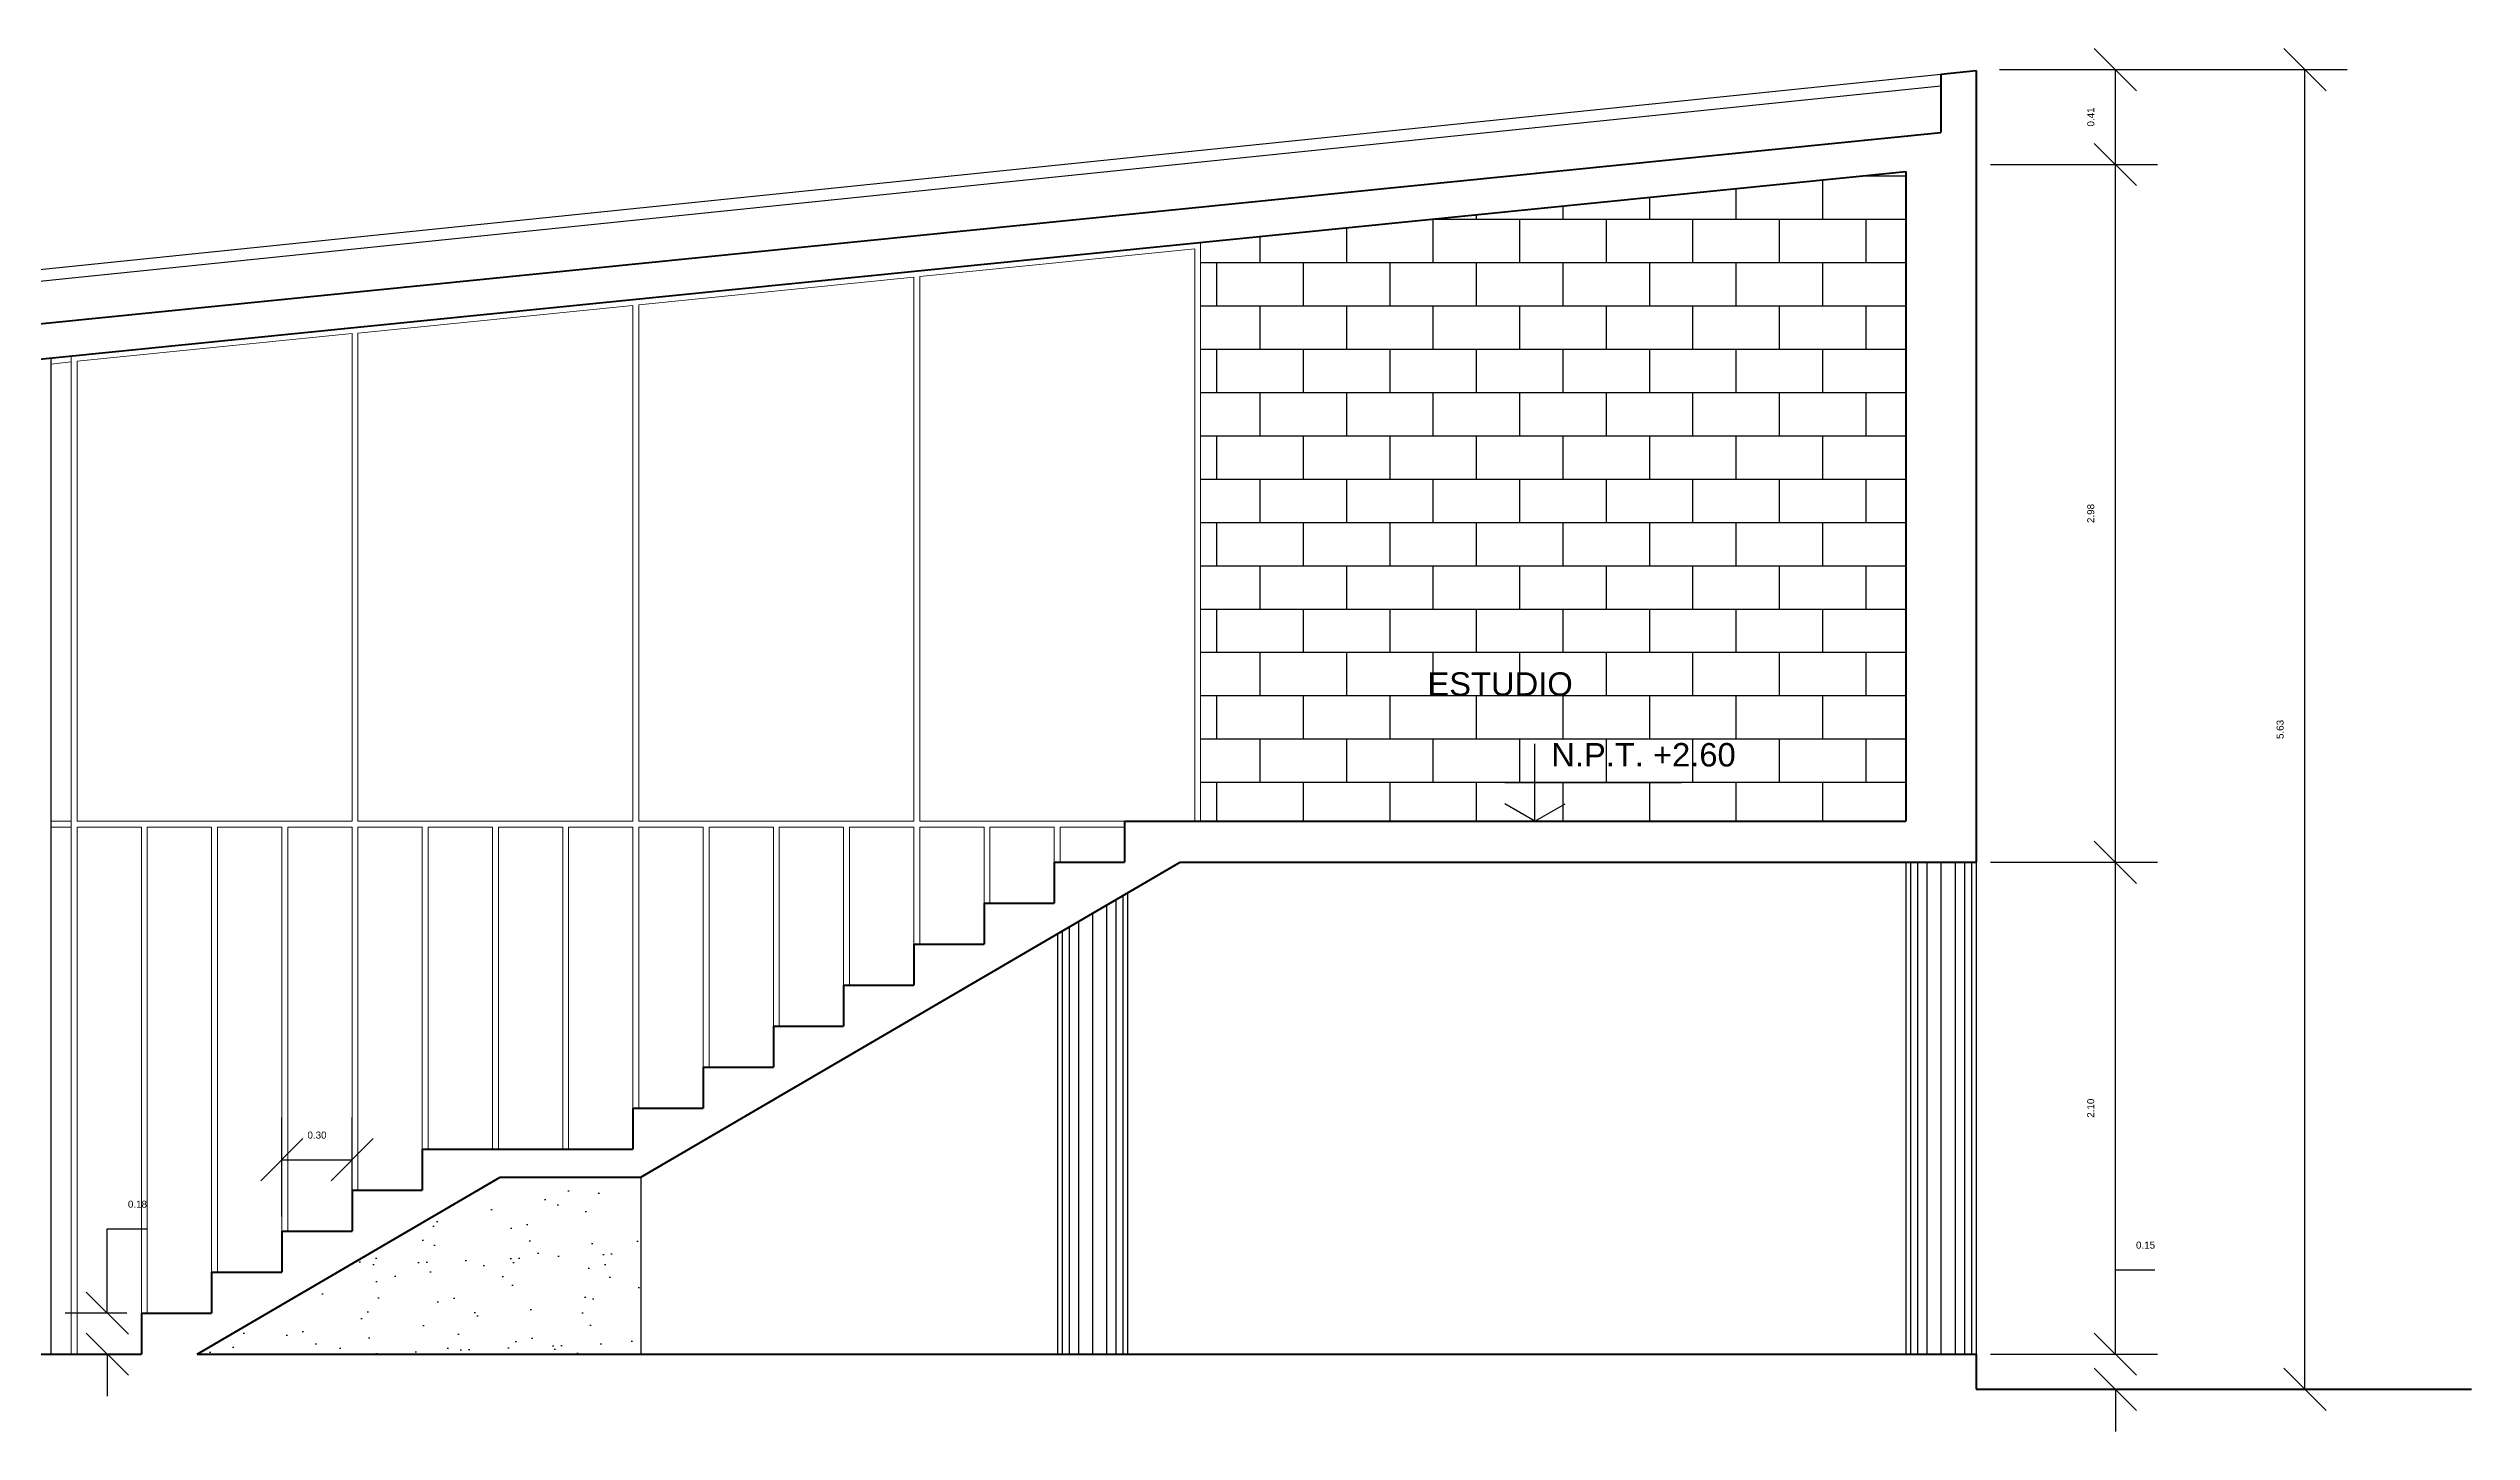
# Model space of a CAD drawing. Header units: millimetres. Extents: x 1110 to 1214, y 1038 to 1099.
# Drawn here: x 1200.26 to 1210.62, y 1053.26 to 1059.17 of the extents above; entities that cross this region are included whole.
import ezdxf

# ---------------------------------------------------------------- set-up
doc = ezdxf.new("R2010")
doc.units = ezdxf.units.MM
doc.layers.add('MUEBLES', color=253, linetype='Continuous')
for name, color, linetype, lineweight in [('muros', 150, 'Continuous', 70), ('texto de titulo', 7, 'Continuous', 40), ('VIDRIO', 8, 'Continuous', 0)]:
    doc.layers.add(name, color=color, linetype=linetype, lineweight=lineweight)
doc.styles.add('Annotative', font='arial.ttf')
doc.styles.add('DESCRIPCION', font='arial.ttf', dxfattribs={"height": 0.1})
doc.styles.get("Standard").update_dxf_attribs({"font": 'arial.ttf'})
doc.dimstyles.get("Standard").update_dxf_attribs({"dimtxt": 0.03, "dimasz": 0.18, "dimexe": 0.18, "dimexo": 0.0625, "dimgap": 0.09, "dimtad": 1, "dimtoh": 1, "dimzin": 0, "dimdsep": 46, "dimtxsty": 'Annotative', "dimblk": 'OBLIQUE', "dimcen": 0.09, "dimadec": 0, "dimazin": 0, "dimtfac": 1, "dimtofl": 0, "dimtmove": 0, "dimatfit": 3, "dimldrblk": 'OBLIQUE', "dimfxl": 1, "dimtolj": 1, "dimtzin": 0, "dimarcsym": 0})

# ---------------------------------------------------------------- blocks, each defined once
blk = doc.blocks.new('_Oblique')
at = {"color": 0, "linetype": 'ByBlock', "lineweight": -2}
blk.add_line((-0.5, -0.5), (0.5, 0.5), dxfattribs=at)
blk = doc.blocks.new('*D154')
at = {"color": 0, "lineweight": -2}
for p, q in [((1200.516, 1053.766), (1200.516, 1054.126)), ((1200.516, 1054.126), (1200.684, 1054.126)), ((1200.6, 1053.766), (1200.336, 1053.766)), ((1200.6, 1053.591), (1200.336, 1053.591)), ((1200.516, 1053.591), (1200.516, 1053.411))]:
    blk.add_line(p, q, dxfattribs=at)
at = {"layer": 'Defpoints', "color": 0}
for p in [(1200.516, 1053.766), (1200.662, 1053.766), (1200.662, 1053.591)]:
    blk.add_point(p, dxfattribs=at)
at = {"color": 0, "lineweight": -2, "xscale": 0.18, "yscale": 0.18, "zscale": 0.18}
for p, rotation in [((1200.516, 1053.766), 270), ((1200.516, 1053.591), 90)]:
    blk.add_blockref('_Oblique', p, dxfattribs=dict(at, rotation=rotation))
at = {"color": 0, "insert": (1200.645, 1054.231), "char_height": 0.03, "attachment_point": 5, "style": 'Annotative'}
blk.add_mtext('\\A1;0.18', dxfattribs=at)
blk = doc.blocks.new('*D155')
at = {"color": 0, "lineweight": -2}
for p, q in [((1201.262, 1054.178), (1201.262, 1054.601)), ((1201.562, 1054.178), (1201.562, 1054.601)), ((1201.262, 1054.421), (1201.562, 1054.421))]:
    blk.add_line(p, q, dxfattribs=at)
at = {"layer": 'Defpoints', "color": 0}
for p in [(1201.562, 1054.421), (1201.262, 1054.116), (1201.562, 1054.116)]:
    blk.add_point(p, dxfattribs=at)
at = {"color": 0, "lineweight": -2, "xscale": 0.18, "yscale": 0.18, "zscale": 0.18, "rotation": 180}
blk.add_blockref('_Oblique', (1201.262, 1054.421), dxfattribs=at)
at = {"color": 0, "lineweight": -2, "xscale": 0.18, "yscale": 0.18, "zscale": 0.18}
blk.add_blockref('_Oblique', (1201.562, 1054.421), dxfattribs=at)
at = {"color": 0, "insert": (1201.412, 1054.526), "char_height": 0.03, "attachment_point": 5, "style": 'Annotative'}
blk.add_mtext('\\A1;0.30', dxfattribs=at)
blk = doc.blocks.new('*D156')
at = {"color": 0, "lineweight": -2}
for p, q in [((1209.095, 1053.591), (1209.095, 1053.951)), ((1209.095, 1053.951), (1209.263, 1053.951)), ((1208.562, 1053.591), (1209.275, 1053.591)), ((1208.562, 1053.441), (1209.275, 1053.441)), ((1209.095, 1053.441), (1209.095, 1053.261))]:
    blk.add_line(p, q, dxfattribs=at)
at = {"layer": 'Defpoints', "color": 0}
for p in [(1208.5, 1053.591), (1209.095, 1053.591), (1208.5, 1053.441)]:
    blk.add_point(p, dxfattribs=at)
at = {"color": 0, "lineweight": -2, "xscale": 0.18, "yscale": 0.18, "zscale": 0.18}
for p, rotation in [((1209.095, 1053.591), 270), ((1209.095, 1053.441), 90)]:
    blk.add_blockref('_Oblique', p, dxfattribs=dict(at, rotation=rotation))
at = {"color": 0, "insert": (1209.224, 1054.056), "char_height": 0.03, "attachment_point": 5, "style": 'Annotative'}
blk.add_mtext('\\A1;0.15', dxfattribs=at)
blk = doc.blocks.new('*D157')
at = {"color": 0, "lineweight": -2}
for p, q in [((1208.562, 1055.691), (1209.275, 1055.691)), ((1209.095, 1053.591), (1209.095, 1055.691)), ((1208.562, 1053.591), (1209.275, 1053.591))]:
    blk.add_line(p, q, dxfattribs=at)
at = {"layer": 'Defpoints', "color": 0}
for p in [(1208.5, 1055.691), (1209.095, 1055.691), (1208.5, 1053.591)]:
    blk.add_point(p, dxfattribs=at)
at = {"color": 0, "lineweight": -2, "xscale": 0.18, "yscale": 0.18, "zscale": 0.18}
for p, rotation in [((1209.095, 1055.691), 90), ((1209.095, 1053.591), 270)]:
    blk.add_blockref('_Oblique', p, dxfattribs=dict(at, rotation=rotation))
at = {"color": 0, "insert": (1208.99, 1054.641), "char_height": 0.03, "attachment_point": 5, "rotation": 90, "style": 'Annotative'}
blk.add_mtext('\\A1;2.10', dxfattribs=at)
blk = doc.blocks.new('*D158')
at = {"color": 0, "lineweight": -2}
for p, q in [((1208.562, 1058.67), (1209.275, 1058.67)), ((1209.095, 1055.691), (1209.095, 1058.67)), ((1208.562, 1055.691), (1209.275, 1055.691))]:
    blk.add_line(p, q, dxfattribs=at)
at = {"layer": 'Defpoints', "color": 0}
for p in [(1208.5, 1058.67), (1209.095, 1058.67), (1208.5, 1055.691)]:
    blk.add_point(p, dxfattribs=at)
at = {"color": 0, "lineweight": -2, "xscale": 0.18, "yscale": 0.18, "zscale": 0.18}
for p, rotation in [((1209.095, 1058.67), 90), ((1209.095, 1055.691), 270)]:
    blk.add_blockref('_Oblique', p, dxfattribs=dict(at, rotation=rotation))
at = {"color": 0, "insert": (1208.99, 1057.18), "char_height": 0.03, "attachment_point": 5, "rotation": 90, "style": 'Annotative'}
blk.add_mtext('\\A1;2.98', dxfattribs=at)
blk = doc.blocks.new('*D159')
at = {"color": 0, "lineweight": -2}
for p, q in [((1208.6, 1059.075), (1209.275, 1059.075)), ((1209.095, 1058.67), (1209.095, 1059.075)), ((1208.562, 1058.67), (1209.275, 1058.67))]:
    blk.add_line(p, q, dxfattribs=at)
at = {"layer": 'Defpoints', "color": 0}
for p in [(1208.538, 1059.075), (1209.095, 1059.075), (1208.5, 1058.67)]:
    blk.add_point(p, dxfattribs=at)
at = {"color": 0, "lineweight": -2, "xscale": 0.18, "yscale": 0.18, "zscale": 0.18}
for p, rotation in [((1209.095, 1059.075), 90), ((1209.095, 1058.67), 270)]:
    blk.add_blockref('_Oblique', p, dxfattribs=dict(at, rotation=rotation))
at = {"color": 0, "insert": (1208.99, 1058.873), "char_height": 0.03, "attachment_point": 5, "rotation": 90, "style": 'Annotative'}
blk.add_mtext('\\A1;0.41', dxfattribs=at)
blk = doc.blocks.new('*D160')
at = {"color": 0, "lineweight": -2}
for p, q in [((1209.158, 1059.075), (1210.085, 1059.075)), ((1209.905, 1053.441), (1209.905, 1059.075)), ((1209.158, 1053.441), (1210.085, 1053.441))]:
    blk.add_line(p, q, dxfattribs=at)
at = {"layer": 'Defpoints', "color": 0}
for p in [(1209.095, 1059.075), (1209.905, 1059.075), (1209.095, 1053.441)]:
    blk.add_point(p, dxfattribs=at)
at = {"color": 0, "lineweight": -2, "xscale": 0.18, "yscale": 0.18, "zscale": 0.18}
for p, rotation in [((1209.905, 1059.075), 90), ((1209.905, 1053.441), 270)]:
    blk.add_blockref('_Oblique', p, dxfattribs=dict(at, rotation=rotation))
at = {"color": 0, "insert": (1209.799, 1056.258), "char_height": 0.03, "attachment_point": 5, "rotation": 90, "style": 'Annotative'}
blk.add_mtext('\\A1;5.63', dxfattribs=at)

msp = doc.modelspace()

# ---------------------------------------------------------------- hatches: boundary and pattern name
h = msp.add_hatch()
h.set_pattern_fill('AR-B816', color=24, scale=0.00091)
h.paths.add_polyline_path([(1208.2, 1058.64), (1205.187, 1058.337), (1205.187, 1055.866), (1208.2, 1055.866)])
h.paths.add_polyline_path([(1206.12, 1056.346), (1206.791, 1056.346), (1206.791, 1056.552), (1206.12, 1056.552)], flags=24)
h.paths.add_polyline_path([(1206.65, 1056.045), (1207.488, 1056.045), (1207.488, 1056.251), (1206.65, 1056.251)], flags=24)
h = msp.add_hatch()
h.set_pattern_fill('AR-SAND', color=0, scale=0.0056, angle=45)
h.paths.add_polyline_path([(1202.795, 1054.346), (1202.195, 1054.346), (1200.9, 1053.591), (1202.795, 1053.591)])

# ---------------------------------------------------------------- linework, layer by layer
for p, q in [((1206.615, 1055.866), (1206.615, 1056.196)), ((1206.486, 1056.031), (1207.242, 1056.031))]:
    msp.add_line(p, q)
at = {"lineweight": 30}
for q in [(1206.486, 1055.94), (1206.744, 1055.94)]:
    msp.add_line((1206.615, 1055.866), q, dxfattribs=at)
at = {"color": 0}
msp.add_line((1202.795, 1054.346), (1202.795, 1053.591), dxfattribs=at)
at = {"lineweight": 100}
for p, q in [((1192.2, 1053.591), (1200.662, 1053.591)), ((1200.9, 1053.591), (1208.5, 1053.591)), ((1208.5, 1053.591), (1208.5, 1053.441)), ((1208.5, 1053.441), (1210.617, 1053.441))]:
    msp.add_line(p, q, dxfattribs=at)
at = {"layer": 'MUEBLES'}
for p, q in [((1192.2, 1057.397), (1208.35, 1059.056)), ((1192.2, 1057.347), (1208.35, 1059.006)), ((1200.275, 1057.844), (1200.275, 1053.591)), ((1208.2, 1055.691), (1208.2, 1053.591)), ((1208.22, 1055.691), (1208.22, 1053.591)), ((1208.25, 1055.691), (1208.25, 1053.591)), ((1208.29, 1055.691), (1208.29, 1053.591)), ((1208.35, 1055.691), (1208.35, 1053.591)), ((1208.41, 1055.691), (1208.41, 1053.591)), ((1208.45, 1055.691), (1208.45, 1053.591)), ((1208.48, 1055.691), (1208.48, 1053.591)), ((1208.5, 1055.691), (1208.5, 1053.591)), ((1204.785, 1055.507), (1204.785, 1053.591)), ((1204.825, 1055.53), (1204.825, 1053.591)), ((1204.855, 1055.547), (1204.855, 1053.591)), ((1204.875, 1055.559), (1204.875, 1053.591)), ((1204.575, 1055.384), (1204.575, 1053.591)), ((1204.595, 1055.396), (1204.595, 1053.591)), ((1204.625, 1055.413), (1204.625, 1053.591)), ((1204.665, 1055.437), (1204.665, 1053.591)), ((1204.725, 1055.472), (1204.725, 1053.591))]:
    msp.add_line(p, q, dxfattribs=at)
at = {"layer": 'muros', "color": 5}
for p, q in [((1208.35, 1059.056), (1208.5, 1059.071)), ((1208.35, 1059.056), (1208.35, 1058.806)), ((1208.5, 1059.071), (1208.5, 1055.691)), ((1192.2, 1057.183), (1208.35, 1058.806)), ((1192.2, 1057.032), (1208.2, 1058.64)), ((1208.2, 1058.64), (1208.2, 1055.866)), ((1204.862, 1055.866), (1204.862, 1055.691)), ((1204.862, 1055.866), (1208.2, 1055.866)), ((1202.795, 1054.346), (1205.1, 1055.691)), ((1204.562, 1055.691), (1204.862, 1055.691)), ((1204.562, 1055.691), (1204.562, 1055.516)), ((1205.1, 1055.691), (1208.5, 1055.691)), ((1204.262, 1055.516), (1204.562, 1055.516)), ((1204.262, 1055.516), (1204.262, 1055.341)), ((1203.962, 1055.341), (1204.262, 1055.341)), ((1203.962, 1055.341), (1203.962, 1055.166)), ((1203.662, 1055.166), (1203.962, 1055.166)), ((1203.662, 1055.166), (1203.662, 1054.991)), ((1203.362, 1054.991), (1203.662, 1054.991)), ((1203.362, 1054.991), (1203.362, 1054.816)), ((1203.062, 1054.816), (1203.362, 1054.816)), ((1203.062, 1054.816), (1203.062, 1054.641)), ((1202.762, 1054.641), (1203.062, 1054.641)), ((1202.762, 1054.641), (1202.762, 1054.466)), ((1201.862, 1054.466), (1201.862, 1054.291)), ((1201.862, 1054.466), (1202.762, 1054.466)), ((1200.9, 1053.591), (1202.195, 1054.346)), ((1202.195, 1054.346), (1202.795, 1054.346)), ((1201.562, 1054.291), (1201.562, 1054.116)), ((1201.562, 1054.291), (1201.862, 1054.291)), ((1201.262, 1054.116), (1201.262, 1053.941)), ((1201.262, 1054.116), (1201.562, 1054.116)), ((1200.962, 1053.941), (1200.962, 1053.766)), ((1200.962, 1053.941), (1201.262, 1053.941)), ((1200.662, 1053.766), (1200.662, 1053.591)), ((1200.662, 1053.766), (1200.962, 1053.766))]:
    msp.add_line(p, q, dxfattribs=at)
at = {"layer": 'VIDRIO'}
for p, q in [((1203.987, 1058.192), (1205.162, 1058.31)), ((1205.162, 1055.866), (1205.162, 1058.31)), ((1205.187, 1055.866), (1205.187, 1058.337)), ((1202.787, 1058.071), (1203.962, 1058.189)), ((1203.962, 1055.866), (1203.962, 1058.189)), ((1203.987, 1055.866), (1203.987, 1058.192)), ((1202.787, 1055.866), (1202.787, 1058.071)), ((1201.587, 1057.95), (1202.762, 1058.068)), ((1202.762, 1055.866), (1202.762, 1058.068)), ((1200.387, 1057.83), (1201.562, 1057.948)), ((1201.562, 1055.866), (1201.562, 1057.948)), ((1201.587, 1055.866), (1201.587, 1057.95)), ((1200.275, 1057.818), (1200.362, 1057.827)), ((1200.362, 1053.591), (1200.362, 1057.852)), ((1200.362, 1055.866), (1200.362, 1057.852)), ((1200.387, 1055.866), (1200.387, 1057.83)), ((1200.387, 1055.866), (1200.387, 1057.83)), ((1200.362, 1055.866), (1200.275, 1055.866)), ((1200.362, 1055.841), (1200.275, 1055.841)), ((1200.387, 1055.866), (1201.562, 1055.866)), ((1200.387, 1053.591), (1200.387, 1055.841)), ((1200.387, 1055.841), (1200.662, 1055.841)), ((1200.662, 1053.766), (1200.662, 1055.841)), ((1200.687, 1053.766), (1200.687, 1055.841)), ((1200.687, 1055.841), (1200.962, 1055.841)), ((1200.962, 1053.941), (1200.962, 1055.841)), ((1200.987, 1053.941), (1200.987, 1055.841)), ((1200.987, 1055.841), (1201.262, 1055.841)), ((1201.262, 1054.116), (1201.262, 1055.841)), ((1201.287, 1054.116), (1201.287, 1055.841)), ((1201.287, 1055.841), (1201.562, 1055.841)), ((1201.562, 1054.291), (1201.562, 1055.841)), ((1201.587, 1055.866), (1202.762, 1055.866)), ((1201.587, 1054.291), (1201.587, 1055.841)), ((1201.587, 1055.841), (1201.862, 1055.841)), ((1201.862, 1054.466), (1201.862, 1055.841)), ((1201.887, 1054.466), (1201.887, 1055.841)), ((1201.887, 1055.841), (1202.162, 1055.841)), ((1202.162, 1054.466), (1202.162, 1055.841)), ((1202.187, 1054.466), (1202.187, 1055.841)), ((1202.187, 1055.841), (1202.462, 1055.841)), ((1202.462, 1054.466), (1202.462, 1055.841)), ((1202.487, 1054.466), (1202.487, 1055.841)), ((1202.487, 1055.841), (1202.762, 1055.841)), ((1202.762, 1054.641), (1202.762, 1055.841)), ((1202.787, 1055.866), (1203.962, 1055.866)), ((1202.787, 1054.641), (1202.787, 1055.841)), ((1202.787, 1055.841), (1203.062, 1055.841)), ((1203.062, 1054.816), (1203.062, 1055.841)), ((1203.087, 1054.816), (1203.087, 1055.841)), ((1203.087, 1055.841), (1203.362, 1055.841)), ((1203.362, 1054.991), (1203.362, 1055.841)), ((1203.387, 1054.991), (1203.387, 1055.841)), ((1203.387, 1055.841), (1203.662, 1055.841)), ((1203.662, 1055.166), (1203.662, 1055.841)), ((1203.687, 1055.166), (1203.687, 1055.841)), ((1203.687, 1055.841), (1203.962, 1055.841)), ((1203.962, 1055.341), (1203.962, 1055.841)), ((1203.987, 1055.866), (1204.862, 1055.866)), ((1203.987, 1055.341), (1203.987, 1055.841)), ((1203.987, 1055.841), (1204.262, 1055.841)), ((1204.262, 1055.516), (1204.262, 1055.841)), ((1204.287, 1055.516), (1204.287, 1055.841)), ((1204.287, 1055.841), (1204.562, 1055.841)), ((1204.562, 1055.691), (1204.562, 1055.841)), ((1204.587, 1055.691), (1204.587, 1055.841)), ((1204.587, 1055.841), (1204.862, 1055.841))]:
    msp.add_line(p, q, dxfattribs=at)

# ---------------------------------------------------------------- texts
at = {"insert": (1206.685, 1056.2), "char_height": 0.1, "attachment_point": 1, "style": 'DESCRIPCION'}
msp.add_mtext_dynamic_manual_height_columns('N.P.T. +2.60', width=0.7841, gutter_width=0.5, heights=[0], dxfattribs=at)
at = {"layer": 'texto de titulo', "insert": (1206.156, 1056.502), "char_height": 0.1, "attachment_point": 1}
msp.add_mtext_dynamic_manual_height_columns('ESTUDIO', width=1.01635, gutter_width=0.5, heights=[0], dxfattribs=at)

# ---------------------------------------------------------------- dimensions: what is measured, and where the dimension line sits
at = {"color": 0}
for base, p1, p2, picture, middle in [((1209.0953, 1059.0754), (1208.4998, 1058.6702), (1208.5378, 1059.0754), '*D159', (1208.9899, 1058.8728)), ((1209.095, 1058.67), (1208.5, 1055.691), (1208.5, 1058.67), '*D158', (1208.99, 1057.18)), ((1209.095, 1055.691), (1208.5, 1053.591), (1208.5, 1055.691), '*D157', (1208.99, 1054.641))]:
    dim = msp.add_linear_dim(base=base, p1=p1, p2=p2, angle=90, dimstyle='Standard', override={"dimtmove": 1}, dxfattribs=at)
    dim.commit()
    dim.dimension.update_dxf_attribs({"geometry": picture, "text_midpoint": middle})
for base, p1, p2, picture, middle in [((1209.905, 1059.075), (1209.095, 1053.441), (1209.095, 1059.075), '*D160', (1209.799, 1056.258)), ((1200.515849042, 1053.765636205), (1200.662257926, 1053.590636205), (1200.662257926, 1053.765636205), '*D154', (1200.644842903, 1054.230953395)), ((1209.095, 1053.591), (1208.5, 1053.441), (1208.5, 1053.591), '*D156', (1209.224, 1054.056))]:
    dim = msp.add_linear_dim(base=base, p1=p1, p2=p2, angle=90, dimstyle='Standard', dxfattribs=at)
    dim.commit()
    dim.dimension.update_dxf_attribs({"geometry": picture, "text_midpoint": middle})
dim = msp.add_linear_dim(base=(1201.562, 1054.421), p1=(1201.262, 1054.116), p2=(1201.562, 1054.116), dimstyle='Standard', dxfattribs=at)
dim.commit()
dim.dimension.update_dxf_attribs({"geometry": '*D155', "text_midpoint": (1201.412, 1054.526)})

doc.saveas('drawing.dxf')
